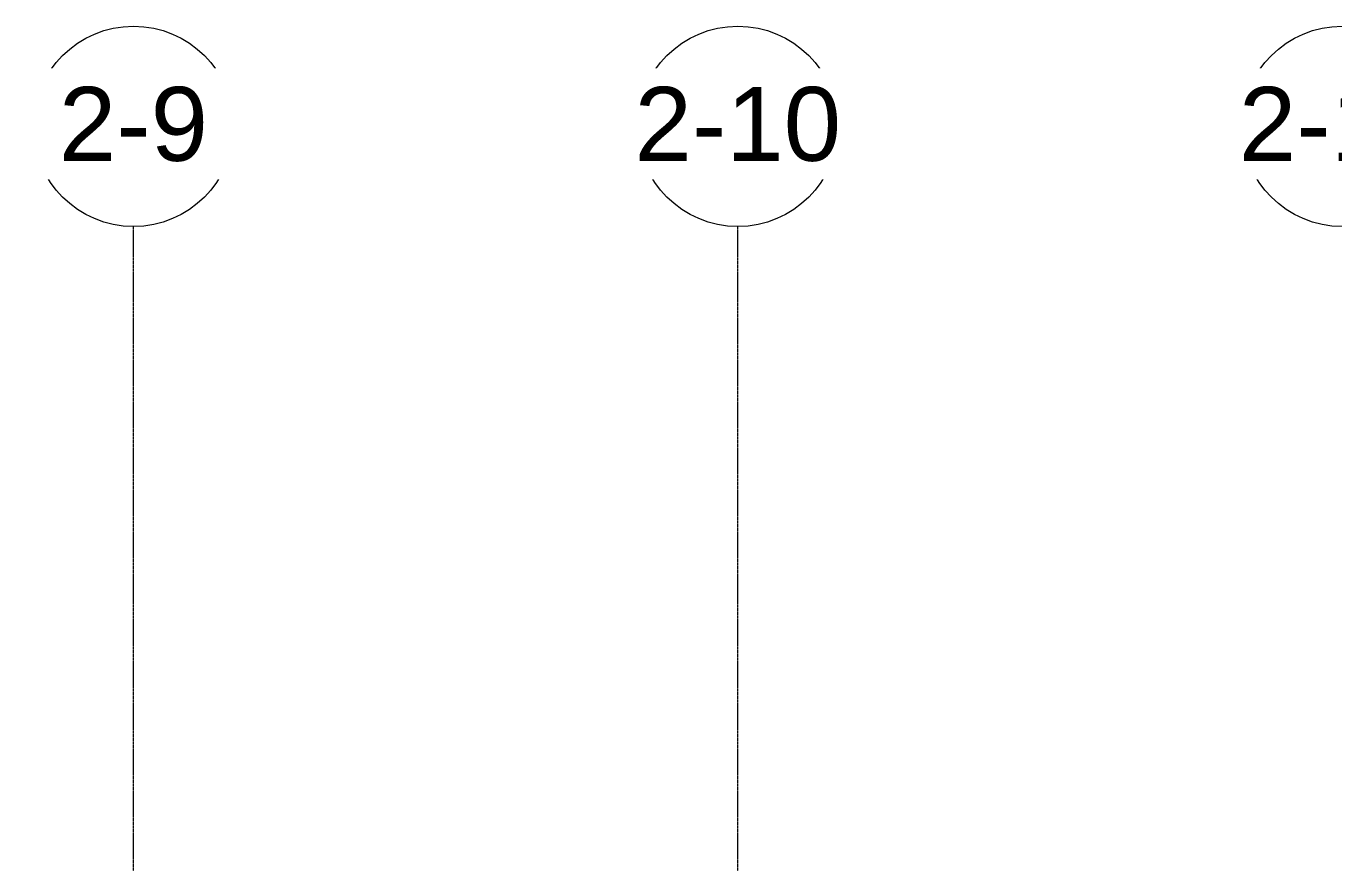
# Model space of a CAD drawing. Header units: inches. Extents: x -23034 to -8288, y -132 to 853.
# Drawn here: x -17143 to -16517, y 269 to 670 of the extents above; entities that cross this region are included whole.
import ezdxf

# ---------------------------------------------------------------- set-up
doc = ezdxf.new("R2010")
doc.units = ezdxf.units.IN
doc.header["$MEASUREMENT"] = 0
doc.linetypes.add('Grid Line 1_2_', pattern=[0.875, 0.5, -0.125, 0.125, -0.125])
doc.layers.add('S-GRID', color=1, linetype='Continuous', lineweight=9)
doc.layers.add('S-GRID-IDEN', color=1, linetype='Continuous', lineweight=9)
doc.styles.add('Arial', font='arial.ttf', dxfattribs={"height": 35.407186})

# ---------------------------------------------------------------- blocks, each defined once
blk = doc.blocks.new('Grid - Grid Head - Circle-14747-Section 8')
at = {"layer": 'S-GRID-IDEN'}
blk.add_circle((-23085.89, 621.76), 48, dxfattribs=at)

msp = doc.modelspace()

# ---------------------------------------------------------------- linework, layer by layer
at = {"layer": 'S-GRID', "linetype": 'Grid Line 1_2_'}
for p, q in [((-17091.96786, -132), (-17091.96786, 573.76478)), ((-17091.96786, -132), (-17091.96786, 573.76478)), ((-16802.46786, -132), (-16802.46786, 573.76478)), ((-16802.46786, -132), (-16802.46786, 573.76478))]:
    msp.add_line(p, q, dxfattribs=at)

# ---------------------------------------------------------------- block references
at = {"layer": 'S-GRID-IDEN'}
for p in [(5993.92236, 0), (6283.42236, 0), (6572.92236, 0)]:
    msp.add_blockref('Grid - Grid Head - Circle-14747-Section 8', p, dxfattribs=at)

# ---------------------------------------------------------------- next in the draw order: texts
at = {"layer": 'S-GRID-IDEN', "char_height": 35.407186, "attachment_point": 2, "line_spacing_factor": 0.938532, "style": 'Arial', "bg_fill": 3, "box_fill_scale": 1.25, "bg_fill_color": 0, "bg_fill_transparency": 0}
for s, insert, width in [('1-9', (-17091.97709, 640.63852), 85.104), ('1-10', (-16802.47709, 640.63852), 117.936), ('1-11', (-16512.97709, 640.63852), 117.936)]:
    msp.add_mtext(s, dxfattribs=dict(at, insert=insert, width=width))

# ---------------------------------------------------------------- next in the draw order: block references
at = {"layer": 'S-GRID-IDEN'}
for p in [(5993.92236, 0), (6283.42236, 0), (6572.92236, 0)]:
    msp.add_blockref('Grid - Grid Head - Circle-14747-Section 8', p, dxfattribs=at)

# ---------------------------------------------------------------- next in the draw order: texts
at = {"layer": 'S-GRID-IDEN', "char_height": 35.407186, "attachment_point": 2, "line_spacing_factor": 0.938532, "style": 'Arial', "bg_fill": 3, "box_fill_scale": 1.25, "bg_fill_color": 0, "bg_fill_transparency": 0}
for s, insert, width in [('2-9', (-17091.97709, 640.63852), 85.104), ('2-10', (-16802.47709, 640.63852), 117.936), ('2-11', (-16512.97709, 640.63852), 117.936)]:
    msp.add_mtext(s, dxfattribs=dict(at, insert=insert, width=width))

doc.saveas('drawing.dxf')
